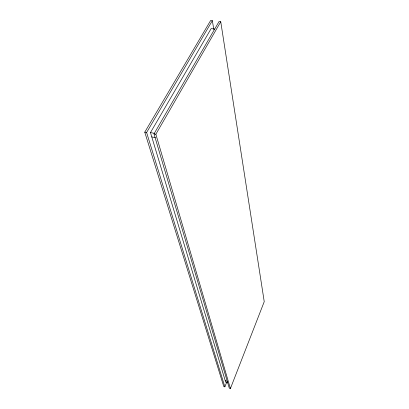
<?xml version="1.0" encoding="UTF-8"?>
<svg xmlns="http://www.w3.org/2000/svg" width="409" height="409" viewBox="0 0 409 409"><rect width="100%" height="100%" fill="white"/><g stroke="black" fill="none" stroke-linecap="round" stroke-linejoin="round"><path stroke-width="0.61" d="M230.41 388.55L264.234 301.663L220.748 21.733L219.06 21.519L154.004 133.896L229.301 388.213L230.41 388.55L155.86 134.249L220.748 21.733M213.815 29.479L212.343 20.665L210.671 20.45L144.766 132.158L223.779 386.52L224.878 386.858L226.75 382.118M227.9 382.875L225.686 382.2L150.471 132.582L211.146 28.604L214.797 29.085M224.878 386.858L146.606 132.506L212.343 20.665M150.471 132.582L154.74 133.385M144.766 132.158L146.606 132.506M154.004 133.896L155.86 134.249M151.775 136.918L155.415 137.608M225.236 380.707L227.46 381.382"/></g></svg>
